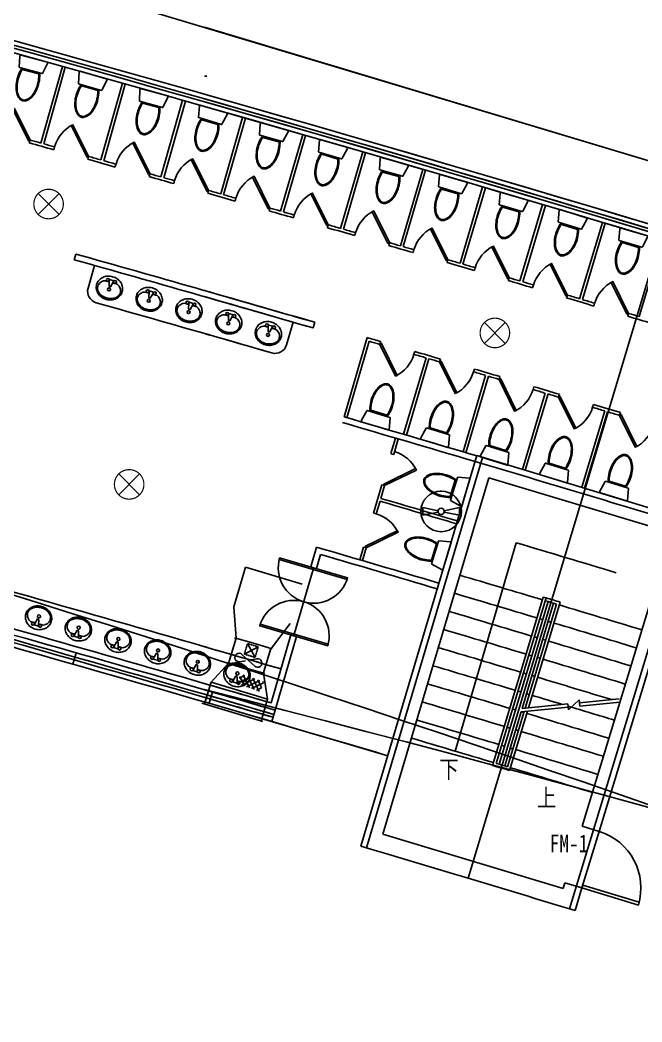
# Model space of a CAD drawing. Extents: x 24221263 to 48466785, y 43033036 to 86624613.
# Drawn here: x 24296984 to 24307524, y 43203597 to 43220575 of the extents above; entities that cross this region are included whole.
import ezdxf

# ---------------------------------------------------------------- set-up
doc = ezdxf.new("R2010")
doc.units = 0
doc.header["$MEASUREMENT"] = 0
doc.linetypes.add('DASHED', pattern=[0.75, 0.5, -0.25])
doc.layers.get('0').update_dxf_attribs({"linetype": 'CONTINUOUS'})
doc.layers.get('DEFPOINTS').update_dxf_attribs({"linetype": 'CONTINUOUS'})
for name, color, linetype in [('AC-W', 7, 'CONTINUOUS'), ('楼控', 1, 'CONTINUOUS'), ('设备-动力', 3, 'CONTINUOUS'), ('设备-照明', 3, 'CONTINUOUS')]:
    doc.layers.add(name, color=color, linetype=linetype)
doc.styles.add('_TEL_DIM', font='SIMPLEX', dxfattribs={"width": 0.8, "height": 3.5, "bigfont": 'HZTXT'})
doc.styles.add('ATT', font='txt')
doc.styles.add('IDQSTYLE', font='simplex.shx', dxfattribs={"width": 0.7, "bigfont": 'hzfs1.shx'})
doc.styles.add('Q1', font='SimSun.ttf', dxfattribs={"width": 0.8, "height": 450})

# ---------------------------------------------------------------- blocks, each defined once
blk = doc.blocks.new('15PLAV04')
at = {"color": 0, "linetype": 'ByBlock'}
for p, q in [((2.5, -1.5), (2.5, 1.5)), ((7, 0.5), (3, 1.5)), ((4, 1.25), (4, 3.635323)), ((7, -0.5), (7, 0.5)), ((3, -1.5), (7, -0.5)), ((4, -3.628449), (4, -1.25))]:
    blk.add_line(p, q, dxfattribs=at)
blk.add_lwpolyline([(8, 9, 0.109452), (4.986152, 8.332258, 0.102376), (2.343146, 6.363961, 0.093737), (0.622313, 3.491319, 0.088426), (0, 0, 0.088426), (0.622313, -3.491319, 0.093737), (2.343146, -6.363961, 0.102376), (4.986152, -8.332258, 0.109452), (8, -9, 0.109452), (11.013848, -8.332258, 0.102376), (13.656854, -6.363961, 0.093737), (15.377687, -3.491319, 0.088426), (16, 0, 0.088426), (15.377687, 3.491319, 0.093737), (13.656854, 6.363961, 0.102376), (11.013848, 8.332258, 0.109452)], format="xyb", close=True, dxfattribs=at)
for centre in [(3, 2.5), (9, 0), (3, -2.5)]:
    blk.add_circle(centre, 1, dxfattribs=at)
for centre, radius, start, end in [((9.915843, 1.787992), 6.448105, 118.911201, 143.130102), ((9, 3.446272), 4.553728, 90, 118.911201), ((9, 3.446272), 4.553728, 61.088799, 90), ((8.084157, 1.787992), 6.448105, 36.869898, 61.088799), ((7, 3.635323), 3, 146.09549, 180), ((11.358035, 0.706347), 8.250845, 143.130102, 146.09549), ((6.641965, 0.706347), 8.250845, 17.257939, 36.869898), ((4.368267, 0), 10.631733, 0, 17.257939), ((4.368267, 0), 10.631733, 342.742061, 0), ((7, -3.628449), 3, 180, 212.259808), ((9.915843, -1.787992), 6.448105, 212.259808, 241.088799), ((8.084157, -1.787992), 6.448105, 298.911201, 323.130102), ((6.641965, -0.706347), 8.250845, 323.130102, 342.742061), ((9, -3.446272), 4.553728, 241.088799, 270), ((9, -3.446272), 4.553728, 270, 298.911201)]:
    blk.add_arc(centre, radius, start, end, dxfattribs=at)
at = {"color": 0, "linetype": 'ByBlock', "style": 'ATT'}
for tag, p, flags in [('ITEM', (0, -17.5), 3), ('ROOM_NUMBER', (0, -26.5), 1)]:
    blk.add_attdef(tag, p, '', height=6, dxfattribs=dict(at, flags=flags))
blk = doc.blocks.new('WC-3')
for points in [[(382, 218, 0.033558), (397, 269, 0.056391), (412, 405, 0.056391), (397, 541, 0.070142), (358, 644, 0.106098), (290, 721, 0.162033), (225, 743, 0.162033), (161, 721, 0.106098), (93, 644, 0.070142), (54, 541, 0.056391), (38, 405, 0.056391), (54, 269, 0.033558), (69, 218)], [(55, 405, -0.056391), (70, 537, -0.070142), (108, 636, -0.106098), (170, 708, -0.162033), (225, 726, -0.162033), (280, 708, -0.106098), (343, 636, -0.070142), (381, 537, -0.056391), (396, 405, -0.056391), (381, 273, -0.027675), (369, 232), (81, 232, -0.027675), (70, 273, -0.056391)], [(-20, 24, 0.477064), (0, 0), (463, 0, 0.477064), (473, 12), (431, 207, 0.354037), (426, 211), (24, 211, 0.354037), (19, 207)]]:
    blk.add_lwpolyline(points, format="xyb", close=True)
blk = doc.blocks.new('R')
at = {"color": 0}
for p, q in [((-30, 124), (112, 173)), ((8, 203), (33, 212)), ((106, 0), (32, 212)), ((144, 80), (112, 174)), ((-107, -36), (128, 46)), ((-69, 44), (167, 126)), ((29, -159), (-53, 76)), ((68, -80), (-15, 156)), ((-145, -115), (90, -33)), ((-94, -187), (-130, -83)), ((-122, -173), (51, -113)), ((-14, -226), (-91, -3)), ((-43, -212), (13, -192))]:
    blk.add_line(p, q, dxfattribs=at)
at = {"layer": 'DEFPOINTS', "color": 0, "linetype": 'ByBlock'}
blk.add_point((-158, 34), dxfattribs=at)
blk = doc.blocks.new('HC001494')
at = {"color": 0, "linetype": 'Continuous'}
for p, q in [((-1.77, 1.77), (1.77, -1.77)), ((1.77, 1.77), (-1.77, -1.77))]:
    blk.add_line(p, q, dxfattribs=at)
at = {"color": 0, "linetype": 'Continuous', "const_width": 0.2}
blk.add_lwpolyline([(1.77, -1.77, 0.198912), (2.5, 0, 0.198912), (1.77, 1.77, 0.198912), (0, 2.5, 0.198912), (-1.77, 1.77, 0.198912), (-2.5, 0, 0.198912), (-1.77, -1.77, 0.198912), (0, -2.5, 0.198912)], format="xyb", close=True, dxfattribs=at)
at = {"color": 0, "style": 'IDQSTYLE', "width": 0.7}
blk.add_attdef('PSFHATT', (4.5, -2.5), '', height=2.5, dxfattribs=at)
blk = doc.blocks.new('HC002207117664')
at = {"color": 0}
for p, q in [((-3.12, 0.65), (-0.51, 0.11)), ((-3.12, -0.65), (-3.12, 0.65)), ((3.12, 0.65), (0.51, 0.11)), ((3.12, -0.65), (3.12, 0.65)), ((-0.51, -0.11), (-3.12, -0.65)), ((0.51, -0.11), (3.12, -0.65))]:
    blk.add_line(p, q, dxfattribs=at)
at = {"color": 0, "const_width": 0.2}
blk.add_lwpolyline([(-3.44, 0, 1), (3.44, 0, 1), (-3.44, 0, 1.215985)], format="xyb", dxfattribs=at)
at = {"color": 0}
for radius in [3.44, 0.521]:
    blk.add_circle((0, 0), radius, dxfattribs=at)
for p in [(0, 3.44), (-3.44, 0), (3.44, 0), (0, -3.44)]:
    blk.add_point(p, dxfattribs=at)
at = {"color": 0, "style": '_TEL_DIM', "width": 0.7}
blk.add_attdef('PSFHATT', (3.56, -3.54), '', height=0.025, dxfattribs=at)

msp = doc.modelspace()

# ---------------------------------------------------------------- linework, layer by layer
at = {"layer": 'AC-W', "color": 7, "ltscale": 300}
for p, q in [((24304576.09927, 43206033.09308), (24320895.21136, 43260386.09742)), ((24304576.09927, 43206033.09308), (24313909.82095, 43237120.31228)), ((24306293.50165, 43205514.35154), (24308939.17618, 43214221.26869)), ((24306293.50165, 43205514.35154), (24308939.17618, 43214221.26869)), ((24302856.98745, 43206546.14106), (24304819.24494, 43213161.21234)), ((24302856.98745, 43206546.14106), (24304819.24494, 43213161.21234))]:
    msp.add_line(p, q, dxfattribs=at)
at = {"layer": 'AC-W', "color": 7}
for p, q in [((24297163.81748, 43221336.1302), (24313909.82095, 43216308.25896)), ((24300108.01383, 43220452.15569), (24319191.86899, 43214722.36071)), ((24297337.79522, 43218490.22849), (24297701.34908, 43219790.33966)), ((24297385.94801, 43218476.76339), (24297749.50226, 43219776.87595)), ((24298354.36876, 43218204.96108), (24298720.40367, 43219504.34566)), ((24298402.49567, 43218191.4038), (24298768.5302, 43219490.78698)), ((24299370.39416, 43217917.74753), (24299738.92498, 43219216.45821)), ((24299418.49503, 43217904.09811), (24299787.02545, 43219202.80739)), ((24300385.86771, 43217628.58889), (24300756.87639, 43218926.56208)), ((24300385.86771, 43217628.58889), (24300756.87639, 43218926.56208)), ((24300433.94235, 43217614.84739), (24300804.95063, 43218912.81919)), ((24300433.94235, 43217614.84739), (24300804.95063, 43218912.81919)), ((24297141.28964, 43218493.21688), (24297154.74111, 43218541.39875)), ((24301400.78568, 43217337.48622), (24301774.28726, 43218634.77456)), ((24301400.78568, 43217337.48622), (24301774.28726, 43218634.77456)), ((24301448.83391, 43217323.65268), (24301822.3359, 43218620.94241)), ((24301448.83391, 43217323.65268), (24301822.3359, 43218620.94241)), ((24297555.50111, 43218377.38973), (24297568.99295, 43218425.56031)), ((24298133.13094, 43218215.28348), (24298146.67049, 43218263.42263)), ((24302415.14434, 43217044.44059), (24302791.12095, 43218340.98196)), ((24302415.14434, 43217044.44059), (24302791.12095, 43218340.98196)), ((24302463.166, 43217030.51506), (24302839.14301, 43218327.05782)), ((24302463.166, 43217030.51506), (24302839.14301, 43218327.05782)), ((24298596.59072, 43218084.72747), (24298610.16952, 43218132.85556)), ((24303428.93998, 43216749.45307), (24303807.40766, 43218045.30282)), ((24303428.93998, 43216749.45307), (24303807.40766, 43218045.30282)), ((24303476.93489, 43216735.43561), (24303855.40216, 43218031.28398)), ((24303476.93489, 43216735.43561), (24303855.40216, 43218031.28398)), ((24299173.90146, 43217921.48849), (24299187.53736, 43217969.61849)), ((24299587.66629, 43217804.07582), (24299601.34252, 43217852.19437)), ((24300164.67105, 43217639.75852), (24300178.39487, 43217687.84546)), ((24300164.67105, 43217639.75852), (24300178.39487, 43217687.84546)), ((24304442.16889, 43216452.52474), (24304823.1087, 43217747.61805)), ((24304442.16889, 43216452.52474), (24304823.1087, 43217747.61805)), ((24304490.13686, 43216438.4154), (24304871.07627, 43217733.50733)), ((24304490.13686, 43216438.4154), (24304871.07627, 43217733.50733)), ((24300627.62741, 43217507.42849), (24300641.39044, 43217555.50422)), ((24300627.62741, 43217507.42849), (24300641.39044, 43217555.50422)), ((24301204.30875, 43217341.97969), (24301218.12888, 43217390.05711)), ((24301204.30875, 43217341.97969), (24301218.12888, 43217390.05711)), ((24305454.82734, 43216153.65669), (24305838.25474, 43217448.04608)), ((24305454.82734, 43216153.65669), (24305838.25474, 43217448.04608)), ((24305502.7682, 43216139.45552), (24305886.19602, 43217433.8463)), ((24305502.7682, 43216139.45552), (24305886.19602, 43217433.8463)), ((24301617.62087, 43217222.98322), (24301631.48128, 43217271.04904)), ((24301617.62087, 43217222.98322), (24301631.48128, 43217271.04904)), ((24302193.99208, 43217056.45728), (24302207.89996, 43217104.49131)), ((24302193.99208, 43217056.45728), (24302207.89996, 43217104.49131)), ((24306466.91162, 43215852.85002), (24306852.80866, 43217146.47489)), ((24306466.91162, 43215852.85002), (24306852.80866, 43217146.47489)), ((24306514.8252, 43215838.55707), (24306900.72183, 43217132.18056)), ((24306514.8252, 43215838.55707), (24306900.72183, 43217132.18056)), ((24302656.43824, 43216922.35517), (24302670.38529, 43216970.37784)), ((24302656.43824, 43216922.35517), (24302670.38529, 43216970.37784)), ((24307478.41802, 43215550.10583), (24307866.80035, 43216843.01864)), ((24307478.41802, 43215550.10583), (24307866.80035, 43216843.01864)), ((24303232.4817, 43216754.69898), (24303246.48586, 43216802.72312)), ((24303232.4817, 43216754.69898), (24303246.48586, 43216802.72312)), ((24303645.33505, 43216634.12046), (24303659.37945, 43216682.13284)), ((24303645.33505, 43216634.12046), (24303659.37945, 43216682.13284)), ((24297931.04186, 43216609.99479), (24297903.92728, 43216513.74096)), ((24304221.06427, 43216465.38832), (24304235.15602, 43216513.36873)), ((24304221.06427, 43216465.38832), (24304235.15602, 43216513.36873)), ((24298136.31176, 43216032.55423), (24298245.02821, 43216417.53457)), ((24304682.99345, 43216329.51609), (24304697.12432, 43216377.485)), ((24304682.99345, 43216329.51609), (24304697.12432, 43216377.485)), ((24305258.39059, 43216159.65497), (24305272.57857, 43216207.62512)), ((24305258.39059, 43216159.65497), (24305272.57857, 43216207.62512)), ((24305670.77911, 43216037.49616), (24305685.00729, 43216085.45441)), ((24305670.77911, 43216037.49616), (24305685.00729, 43216085.45441)), ((24306245.85789, 43215866.56031), (24306260.13329, 43215914.4864)), ((24306245.85789, 43215866.56031), (24306260.13329, 43215914.4864)), ((24306707.26331, 43215728.91996), (24306721.57779, 43215776.83439)), ((24306707.26331, 43215728.91996), (24306721.57779, 43215776.83439)), ((24307282.00568, 43215556.85639), (24307296.37728, 43215604.77186)), ((24307282.00568, 43215556.85639), (24307296.37728, 43215604.77186)), ((24301500.17769, 43215071.03709), (24301611.34427, 43215455.3171)), ((24301500.17769, 43215071.03709), (24301611.34427, 43215455.3171)), ((24301979.61298, 43215452.76362), (24301951.76193, 43215356.72031)), ((24301979.61298, 43215452.76362), (24301951.76193, 43215356.72031)), ((24302476.16536, 43213850.28643), (24302868.3919, 43215194.17268)), ((24302476.16536, 43213850.28643), (24302868.3919, 43215194.17268)), ((24302524.15028, 43213836.23391), (24302902.38086, 43215132.16664)), ((24302524.15028, 43213836.23391), (24302902.38086, 43215132.16664)), ((24303083.36415, 43215079.30229), (24303097.39134, 43215127.29435)), ((24303083.36415, 43215079.30229), (24303097.39134, 43215127.29435)), ((24303659.17694, 43214910.66182), (24303673.26073, 43214958.65298)), ((24303659.17694, 43214910.66182), (24303673.26073, 43214958.65298)), ((24303483.9248, 43213555.1325), (24303864.6323, 43214850.32411)), ((24303483.9248, 43213555.1325), (24303864.6323, 43214850.32411)), ((24303531.89539, 43213541.03207), (24303912.60712, 43214836.23807)), ((24303531.89539, 43213541.03207), (24303912.60712, 43214836.23807)), ((24304093.48884, 43214783.02721), (24304107.60791, 43214830.99233)), ((24304093.48884, 43214783.02721), (24304107.60791, 43214830.99233)), ((24304668.97761, 43214613.28432), (24304683.15328, 43214661.24841)), ((24304668.97761, 43214613.28432), (24304683.15328, 43214661.24841)), ((24304491.12982, 43213258.09311), (24304874.31704, 43214552.55325)), ((24304491.12982, 43213258.09311), (24304874.31704, 43214552.55325)), ((24304539.07332, 43213243.90083), (24304922.2648, 43214538.37536)), ((24304539.07332, 43213243.90083), (24304922.2648, 43214538.37536)), ((24305103.04428, 43214484.8182), (24305117.25518, 43214532.75618)), ((24305103.04428, 43214484.8182), (24305117.25518, 43214532.75618)), ((24305678.20692, 43214313.97349), (24305692.47442, 43214361.91035)), ((24305678.20692, 43214313.97349), (24305692.47442, 43214361.91035)), ((24305497.76413, 43212959.12537), (24305883.42967, 43214252.84929)), ((24305497.76413, 43212959.12537), (24305883.42967, 43214252.84929)), ((24305545.68036, 43212944.8413), (24305931.35018, 43214238.5796)), ((24305545.68036, 43212944.8413), (24305931.35018, 43214238.5796)), ((24306112.02677, 43214184.67632), (24306126.32945, 43214232.587)), ((24306112.02677, 43214184.67632), (24306126.32945, 43214232.587)), ((24306503.82281, 43212658.21507), (24306891.96934, 43213951.21247)), ((24306503.82281, 43212658.21507), (24306891.96934, 43213951.21247)), ((24306551.7116, 43212643.83927), (24306939.85814, 43213936.83667)), ((24306551.7116, 43212643.83927), (24306939.85814, 43213936.83667)), ((24306686.86117, 43214012.73044), (24306701.21613, 43214060.62548)), ((24306686.86117, 43214012.73044), (24306701.21613, 43214060.62548)), ((24307144.93673, 43213875.22015), (24307159.33336, 43213923.10268)), ((24307144.93673, 43213875.22015), (24307159.33336, 43213923.10268)), ((24303268.73961, 43213227.53401), (24303346.22492, 43213491.39159)), ((24303268.73961, 43213227.53401), (24303346.22492, 43213491.39159)), ((24303316.71314, 43213213.44356), (24303394.19845, 43213477.30115)), ((24303316.71314, 43213213.44356), (24303394.19845, 43213477.30115)), ((24302760.93064, 43206574.62514), (24304725.59198, 43213197.0928)), ((24302760.93064, 43206574.62514), (24304725.59198, 43213197.0928)), ((24302972.91508, 43212220.06757), (24303113.79765, 43212699.80928)), ((24302972.91508, 43212220.06757), (24303113.79765, 43212699.80928)), ((24303098.37402, 43212469.83506), (24303161.77118, 43212685.71883)), ((24303098.37402, 43212469.83506), (24303161.77118, 43212685.71883)), ((24303020.88861, 43212205.97712), (24303084.28576, 43212421.86089)), ((24303020.88861, 43212205.97712), (24303084.28576, 43212421.86089)), ((24307446.76239, 43212060.44981), (24307446.74876, 43212060.40471)), ((24307446.76239, 43212060.44981), (24307446.74876, 43212060.40471)), ((24301911.63175, 43211306.55742), (24302009.84791, 43211642.49474)), ((24301911.63175, 43211306.55742), (24302009.84791, 43211642.49474)), ((24302740.4712, 43211428.53583), (24302803.856, 43211644.37753)), ((24302740.4712, 43211428.53583), (24302803.856, 43211644.37753)), ((24302788.44431, 43211414.44397), (24302851.82953, 43211630.28708)), ((24302788.44431, 43211414.44397), (24302851.82953, 43211630.28708)), ((24305394.46909, 43211717.18358), (24304359.42623, 43208185.69241)), ((24305394.46909, 43211717.18358), (24304359.42623, 43208185.69241)), ((24302007.6167, 43211278.50589), (24302077.77113, 43211518.4612)), ((24302007.6167, 43211278.50589), (24302077.77113, 43211518.4612)), ((24301631.41491, 43210169.51619), (24301951.21077, 43211263.74222)), ((24301631.41491, 43210169.51619), (24301951.21077, 43211263.74222)), ((24305548.51055, 43209793.46767), (24305850.10696, 43210797.97517)), ((24305548.51055, 43209793.46767), (24305850.10696, 43210797.97517)), ((24305599.81164, 43208921.07759), (24306137.43561, 43210711.70674)), ((24305599.81164, 43208921.07759), (24306137.43561, 43210711.70674)), ((24305601.98129, 43209797.68331), (24305897.99835, 43210783.60806)), ((24305601.98129, 43209797.68331), (24305897.99835, 43210783.60806)), ((24305655.45138, 43209801.89674), (24305931.51037, 43210721.34845)), ((24305655.45138, 43209801.89674), (24305931.51037, 43210721.34845)), ((24305492.25111, 43208910.58447), (24306027.28658, 43210692.59231)), ((24305492.25111, 43208910.58447), (24306027.28658, 43210692.59231)), ((24305546.03138, 43208915.83103), (24306075.17469, 43210678.21423)), ((24305546.03138, 43208915.83103), (24306075.17469, 43210678.21423)), ((24301238.23426, 43209003.28659), (24301574.85945, 43210154.78717)), ((24301238.23426, 43209003.28659), (24301574.85945, 43210154.78717)), ((24301306.16043, 43208879.25381), (24301670.84442, 43210126.73567)), ((24301306.16043, 43208879.25381), (24301670.84442, 43210126.73567)), ((24297880.76005, 43209660.44094), (24297935.64889, 43209852.80686)), ((24304845.89188, 43209845.47794), (24304753.99261, 43209538.25558)), ((24304845.89188, 43209845.47794), (24304753.99261, 43209538.25558)), ((24304993.17381, 43207943.84374), (24305548.51055, 43209793.46767)), ((24304993.17381, 43207943.84374), (24305548.51055, 43209793.46767)), ((24305055.4433, 43207977.36479), (24305601.98129, 43209797.68331)), ((24305055.4433, 43207977.36479), (24305601.98129, 43209797.68331)), ((24305103.3334, 43207962.99333), (24305655.45138, 43209801.89674)), ((24305103.3334, 43207962.99333), (24305655.45138, 43209801.89674)), ((24306277.65245, 43208888.48539), (24306458.5378, 43209055.54895)), ((24306277.65245, 43208888.48539), (24306458.5378, 43209055.54895)), ((24306470.72293, 43208950.8106), (24306458.5378, 43209055.54895)), ((24306470.72293, 43208950.8106), (24306458.5378, 43209055.54895)), ((24306464.36975, 43209005.4199), (24307137.23436, 43209071.06148)), ((24306464.36975, 43209005.4199), (24307137.23436, 43209071.06148)), ((24306469.70685, 43208950.71147), (24307148.77064, 43209016.95782)), ((24306469.70685, 43208950.71147), (24307148.77064, 43209016.95782)), ((24301250.03698, 43208687.28986), (24301306.16043, 43208879.25381)), ((24301250.03698, 43208687.28986), (24301306.16043, 43208879.25381)), ((24305199.10962, 43207934.23718), (24305475.16861, 43208853.68889)), ((24305199.10962, 43207934.23718), (24305475.16861, 43208853.68889)), ((24305246.99574, 43207919.8525), (24305528.94887, 43208858.93545)), ((24305246.99574, 43207919.8525), (24305528.94887, 43208858.93545)), ((24305280.50247, 43207857.5753), (24305582.72914, 43208864.182)), ((24305280.50247, 43207857.5753), (24305582.72914, 43208864.182)), ((24305475.16861, 43208853.68889), (24306270.61749, 43208931.28923)), ((24305475.16861, 43208853.68889), (24306270.61749, 43208931.28923)), ((24305492.25111, 43208910.58447), (24306266.29647, 43208986.09678)), ((24305492.25111, 43208910.58447), (24306266.29647, 43208986.09678)), ((24306277.65245, 43208888.48539), (24306266.29647, 43208986.09678)), ((24306277.65245, 43208888.48539), (24306266.29647, 43208986.09678)), ((24306796.20623, 43206824.79508), (24306505.47276, 43205867.99099)), ((24306796.20623, 43206824.79508), (24306505.47276, 43205867.99099))]:
    msp.add_line(p, q, dxfattribs=at)
at = {"layer": 'AC-W', "color": 7, "ltscale": 1000}
for p, q in [((24304725.59198, 43213197.0928), (24308393.7993, 43212082.47525)), ((24304725.59198, 43213197.0928), (24308393.7993, 43212082.47525)), ((24304926.59042, 43212819.82162), (24303134.03478, 43206776.84135)), ((24304926.59042, 43212819.82162), (24303134.03478, 43206776.84135)), ((24308020.97109, 43211887.37026), (24304926.59042, 43212819.82162)), ((24308020.97109, 43211887.37026), (24304926.59042, 43212819.82162)), ((24308393.7993, 43212082.47525), (24306796.48894, 43206825.72549)), ((24308393.7993, 43212082.47525), (24306796.48894, 43206825.72549)), ((24306509.15871, 43206911.9944), (24308020.97109, 43211887.37026)), ((24306509.15871, 43206911.9944), (24308020.97109, 43211887.37026)), ((24306509.15871, 43206911.9944), (24306796.48894, 43206825.72549)), ((24306509.15871, 43206911.9944), (24306796.48894, 43206825.72549)), ((24303134.03478, 43206776.84135), (24306189.35014, 43205859.50413)), ((24303134.03478, 43206776.84135), (24306189.35014, 43205859.50413)), ((24306189.35014, 43205859.50413), (24306218.42365, 43205955.18506)), ((24306189.35014, 43205859.50413), (24306218.42365, 43205955.18506)), ((24306218.42365, 43205955.18506), (24306505.43652, 43205869.01144)), ((24306218.42365, 43205955.18506), (24306505.43652, 43205869.01144)), ((24306505.47277, 43205867.99101), (24306389.17938, 43205485.26936)), ((24306505.47277, 43205867.99101), (24306389.17938, 43205485.26936))]:
    msp.add_line(p, q, dxfattribs=at)
at = {"layer": 'AC-W', "color": 7}
for points in [[(24297154.74111, 43218541.39875), (24297127.88097, 43218528.03714), (24296860.64869, 43219065.23999), (24296887.50883, 43219078.60161)], [(24298146.67049, 43218263.42263), (24298119.81035, 43218250.06101), (24297852.57807, 43218787.26387), (24297879.43822, 43218800.62548)], [(24299187.53925, 43217969.6252), (24299160.67911, 43217956.26358), (24298893.44683, 43218493.46644), (24298920.30697, 43218506.82806)], [(24300178.39485, 43217687.84545), (24300151.53471, 43217674.48384), (24299884.30243, 43218211.6867), (24299911.16257, 43218225.04831)], [(24301218.12888, 43217390.05711), (24301191.26873, 43217376.6955), (24300924.03646, 43217913.89836), (24300950.8966, 43217927.25997)], [(24301218.12888, 43217390.05711), (24301191.26873, 43217376.6955), (24300924.03646, 43217913.89836), (24300950.8966, 43217927.25997)], [(24302207.89996, 43217104.49131), (24302181.03982, 43217091.1297), (24301913.80754, 43217628.33256), (24301940.66769, 43217641.69417)], [(24302207.89996, 43217104.49131), (24302181.03982, 43217091.1297), (24301913.80754, 43217628.33256), (24301940.66769, 43217641.69417)], [(24303246.48586, 43216802.72312), (24303219.62572, 43216789.3615), (24302952.39344, 43217326.56436), (24302979.25359, 43217339.92598)], [(24303246.48586, 43216802.72312), (24303219.62572, 43216789.3615), (24302952.39344, 43217326.56436), (24302979.25359, 43217339.92598)], [(24304235.15602, 43216513.36873), (24304208.29587, 43216500.00712), (24303941.0636, 43217037.20998), (24303967.92374, 43217050.57159)], [(24304235.15602, 43216513.36873), (24304208.29587, 43216500.00712), (24303941.0636, 43217037.20998), (24303967.92374, 43217050.57159)], [(24305272.57857, 43216207.62512), (24305245.71843, 43216194.26351), (24304978.48615, 43216731.46637), (24305005.34629, 43216744.82798)], [(24305272.57857, 43216207.62512), (24305245.71843, 43216194.26351), (24304978.48615, 43216731.46637), (24305005.34629, 43216744.82798)], [(24306260.13329, 43215914.4864), (24306233.27314, 43215901.12479), (24305966.04087, 43216438.32764), (24305992.90101, 43216451.68926)], [(24306260.13329, 43215914.4864), (24306233.27314, 43215901.12479), (24305966.04087, 43216438.32764), (24305992.90101, 43216451.68926)], [(24307296.37728, 43215604.77186), (24307269.51714, 43215591.41024), (24307002.28486, 43216128.6131), (24307029.145, 43216141.97471)], [(24307296.37728, 43215604.77186), (24307269.51714, 43215591.41024), (24307002.28486, 43216128.6131), (24307029.145, 43216141.97471)], [(24303083.36415, 43215079.30229), (24303110.26937, 43215092.57291), (24303375.68172, 43214554.46856), (24303348.7765, 43214541.19794)], [(24303083.36415, 43215079.30229), (24303110.26937, 43215092.57291), (24303375.68172, 43214554.46856), (24303348.7765, 43214541.19794)], [(24304093.48884, 43214783.02721), (24304120.41942, 43214796.24628), (24304384.80076, 43214257.63463), (24304357.87018, 43214244.41556)], [(24304093.48884, 43214783.02721), (24304120.41942, 43214796.24628), (24304384.80076, 43214257.63463), (24304357.87018, 43214244.41556)], [(24305103.04428, 43214484.8182), (24305130.00013, 43214497.98566), (24305393.34949, 43213958.86868), (24305366.39364, 43213945.70122)], [(24305103.04428, 43214484.8182), (24305130.00013, 43214497.98566), (24305393.34949, 43213958.86868), (24305366.39364, 43213945.70122)], [(24306112.02677, 43214184.67632), (24306139.00778, 43214197.79214), (24306401.3242, 43213658.17181), (24306374.34318, 43213645.05599)], [(24306112.02677, 43214184.67632), (24306139.00778, 43214197.79214), (24306401.3242, 43213658.17181), (24306374.34318, 43213645.05599)], [(24307144.93673, 43213875.22015), (24307171.91775, 43213888.33597), (24307434.23416, 43213348.71564), (24307407.25314, 43213335.59982)], [(24307144.93673, 43213875.22015), (24307171.91775, 43213888.33597), (24307434.23416, 43213348.71564), (24307407.25314, 43213335.59982)], [(24303161.64993, 43212685.75445), (24303148.44918, 43212712.69401), (24303687.24051, 43212976.70898), (24303700.44126, 43212949.76941)], [(24303161.64993, 43212685.75445), (24303148.44918, 43212712.69401), (24303687.24051, 43212976.70898), (24303700.44126, 43212949.76941)], [(24302851.70853, 43211630.32262), (24302838.50778, 43211657.26219), (24303377.29911, 43211921.27715), (24303390.49986, 43211894.33758)], [(24302851.70853, 43211630.32262), (24302838.50778, 43211657.26219), (24303377.29911, 43211921.27715), (24303390.49986, 43211894.33758)], [(24301959.62601, 43211292.53777), (24301951.21034, 43211263.74235), (24301375.30184, 43211432.05574), (24301383.71751, 43211460.85116)], [(24301959.62601, 43211292.53777), (24301951.21034, 43211263.74235), (24301375.30184, 43211432.05574), (24301383.71751, 43211460.85116)], [(24301959.62601, 43211292.53777), (24301951.21077, 43211263.74222), (24302527.12173, 43211095.43726), (24302535.53698, 43211124.23281)], [(24301959.62601, 43211292.53777), (24301951.21077, 43211263.74222), (24302527.12173, 43211095.43726), (24302535.53698, 43211124.23281)], [(24301622.99924, 43210140.72077), (24301631.41491, 43210169.51619), (24301055.5064, 43210337.82958), (24301047.09073, 43210309.03416)], [(24301622.99924, 43210140.72077), (24301631.41491, 43210169.51619), (24301055.5064, 43210337.82958), (24301047.09073, 43210309.03416)], [(24301623.01608, 43210140.71584), (24301631.43133, 43210169.51139), (24302207.34229, 43210001.20643), (24302198.92705, 43209972.41088)], [(24301623.01608, 43210140.71584), (24301631.43133, 43210169.51139), (24302207.34229, 43210001.20643), (24302198.92705, 43209972.41088)], [(24306505.47276, 43205867.99099), (24306520.00944, 43205915.8312), (24307476.81352, 43205625.09773), (24307462.27685, 43205577.25753)], [(24306505.47276, 43205867.99099), (24306520.00944, 43205915.8312), (24307476.81352, 43205625.09773), (24307462.27685, 43205577.25753)]]:
    msp.add_lwpolyline(points, close=True, dxfattribs=at)
for points in [[(24307084.15773, 43211209.76059, 0, 0, 0), (24306475.26331, 43209341.3314, 100, 0, 0), (24306377.59821, 43209035.89306, 0, 0, 0)], [(24307084.15773, 43211209.76059, 0, 0, 0), (24306475.26331, 43209341.3314, 100, 0, 0), (24306377.59821, 43209035.89306, 0, 0, 0)], [(24305970.15118, 43207628.62768, 0, 0, 0), (24306227.64574, 43208553.45012, 100, 0, 0), (24306315.37188, 43208861.89002, 0, 0, 0)], [(24305970.15118, 43207628.62768, 0, 0, 0), (24306227.64574, 43208553.45012, 100, 0, 0), (24306315.37188, 43208861.89002, 0, 0, 0)]]:
    msp.add_lwpolyline(points, format="xyseb", dxfattribs=at)
at = {"layer": 'AC-W', "color": 7, "ltscale": 300}
for centre, radius, start, end in [((24148883.81275, 42687478.92908), 577222.67138, 64.04798043582, 74.81206888449), ((24200085.69196, 42822314.57016), 421812.04579, 62.5579175751, 76.2830629249), ((24195012.2201, 42883794.05493), 342531.80868, 69.6891016778, 83.6365443873), ((24201804.31018, 42825657.75132), 406053.05762, 75.9838286407, 75.9897360093), ((24148883.81275, 42687478.92908), 548222.67138, 73.0876762547, 73.4882846169), ((24148883.81275, 42687478.92908), 548222.67138, 73.0876762547, 73.4882846169), ((24203368.7725, 42828700.35855), 392631.86365, 62.5441212663, 75.7362059944)]:
    msp.add_arc(centre, radius, start, end, dxfattribs=at)
at = {"layer": 'AC-W', "color": 7}
for centre, radius, start, end in [((24148883.81275, 42687478.92908), 552922.67138, 72.6347925492, 79.8589658561), ((24148883.81275, 42687478.92908), 552797.67138, 72.6307410206, 79.8589592952), ((24148883.81275, 42687478.92908), 552847.67138, 72.6323618626, 79.8589619199), ((24148883.81275, 42687478.92908), 552722.67138, 72.6283091807, 79.8589553573), ((24148883.81275, 42687478.92908), 552922.67138, 69.3538866958, 74.1273722236), ((24148883.81275, 42687478.92908), 552847.67138, 69.3538866958, 74.1251620806), ((24148883.81275, 42687478.92908), 552797.67138, 69.3538962627, 74.1236883053), ((24148883.81275, 42687478.92908), 552722.67138, 69.3538962627, 74.1214771221), ((24298146.67049, 43218263.42263), 600, 116.448109752, 163.977069325), ((24148876.06856, 42687480.87032), 551372.67138, 74.3798575312, 74.3996087801), ((24148876.06856, 42687480.87032), 551322.67138, 74.3549106928, 74.3996086296), ((24148876.06856, 42687480.87032), 551372.67138, 74.3549105424, 74.3746617913), ((24299187.53925, 43217969.6252), 600, 116.448109752, 163.977069325), ((24148876.06856, 42687480.87032), 551322.67138, 74.242522562, 74.2925618153), ((24148876.06856, 42687480.87032), 551372.67138, 74.2701400586, 74.2925616648), ((24148876.06856, 42687480.87032), 551372.67138, 74.2425227124, 74.2649443187), ((24300178.39485, 43217687.84545), 600, 116.448109752, 163.977069325), ((24148876.06856, 42687480.87032), 551322.67138, 74.1354757476, 74.1801736844), ((24148876.06856, 42687480.87032), 551372.67138, 74.1604225859, 74.1801738348), ((24148876.06856, 42687480.87032), 551372.67138, 74.1354755972, 74.1552268461), ((24301218.12888, 43217390.05711), 600, 116.448109752, 163.977069325), ((24301218.12888, 43217390.05711), 600, 116.448109752, 163.977069325), ((24148876.06856, 42687480.87032), 551372.67138, 74.0507051133, 74.0731267196), ((24148876.06856, 42687480.87032), 551372.67138, 74.0507051133, 74.0731267196), ((24148876.06856, 42687480.87032), 551322.67138, 74.0230876167, 74.07312687), ((24148876.06856, 42687480.87032), 551322.67138, 74.0230876167, 74.07312687), ((24148876.06856, 42687480.87032), 551372.67138, 74.0230877672, 74.0455093734), ((24148876.06856, 42687480.87032), 551372.67138, 74.0230877672, 74.0455093734), ((24302207.89996, 43217104.49131), 600, 116.448109752, 163.977069325), ((24302207.89996, 43217104.49131), 600, 116.448109752, 163.977069325), ((24148876.06856, 42687480.87032), 551322.67138, 73.9160408024, 73.9607387392), ((24148876.06856, 42687480.87032), 551322.67138, 73.9160408024, 73.9607387392), ((24148876.06856, 42687480.87032), 551372.67138, 73.9409876407, 73.9607388896), ((24148876.06856, 42687480.87032), 551372.67138, 73.9409876407, 73.9607388896), ((24303246.48586, 43216802.72312), 600, 116.448109752, 163.977069325), ((24303246.48586, 43216802.72312), 600, 116.448109752, 163.977069325), ((24148876.06856, 42687480.87032), 551372.67138, 73.9160406519, 73.9357919008), ((24148876.06856, 42687480.87032), 551372.67138, 73.9160406519, 73.9357919008), ((24148876.06856, 42687480.87032), 551322.67138, 73.8036526715, 73.8536919248), ((24148876.06856, 42687480.87032), 551322.67138, 73.8036526715, 73.8536919248), ((24148876.06856, 42687480.87032), 551372.67138, 73.8312701681, 73.8536917744), ((24148876.06856, 42687480.87032), 551372.67138, 73.8312701681, 73.8536917744), ((24148876.06856, 42687480.87032), 551372.67138, 73.8036528219, 73.8260744282), ((24148876.06856, 42687480.87032), 551372.67138, 73.8036528219, 73.8260744282), ((24304235.15602, 43216513.36873), 600, 116.448109752, 163.977069325), ((24304235.15602, 43216513.36873), 600, 116.448109752, 163.977069325), ((24148876.06856, 42687480.87032), 551322.67138, 73.6966058571, 73.741303794), ((24148876.06856, 42687480.87032), 551322.67138, 73.6966058571, 73.741303794), ((24148876.06856, 42687480.87032), 551372.67138, 73.7215526955, 73.7413039444), ((24148876.06856, 42687480.87032), 551372.67138, 73.7215526955, 73.7413039444), ((24148876.06856, 42687480.87032), 551372.67138, 73.6966057067, 73.7163569556), ((24148876.06856, 42687480.87032), 551372.67138, 73.6966057067, 73.7163569556), ((24305272.57857, 43216207.62512), 600, 116.448109752, 163.977069325), ((24305272.57857, 43216207.62512), 600, 116.448109752, 163.977069325), ((24148876.06856, 42687480.87032), 549622.67138, 73.8286722982, 74.2675421886), ((24148876.06856, 42687480.87032), 549722.67138, 73.8286722982, 74.2675421886), ((24148876.06856, 42687480.87032), 551372.67138, 73.6118352229, 73.6342568292), ((24148876.06856, 42687480.87032), 551372.67138, 73.6118352229, 73.6342568292), ((24148876.06856, 42687480.87032), 551322.67138, 73.5842177263, 73.6342569796), ((24148876.06856, 42687480.87032), 551322.67138, 73.5842177263, 73.6342569796), ((24148876.06856, 42687480.87032), 551372.67138, 73.5842178767, 73.606639483), ((24148876.06856, 42687480.87032), 551372.67138, 73.5842178767, 73.606639483), ((24306260.13329, 43215914.4864), 600, 116.448109752, 163.977069325), ((24306260.13329, 43215914.4864), 600, 116.448109752, 163.977069325), ((24148876.06856, 42687480.87032), 551322.67138, 73.4771709119, 73.5218688487), ((24148876.06856, 42687480.87032), 551322.67138, 73.4771709119, 73.5218688487), ((24148876.06856, 42687480.87032), 551372.67138, 73.5021177503, 73.5218689992), ((24148876.06856, 42687480.87032), 551372.67138, 73.5021177503, 73.5218689992), ((24148876.06856, 42687480.87032), 551372.67138, 73.4771707615, 73.4969220104), ((24148876.06856, 42687480.87032), 551372.67138, 73.4771707615, 73.4969220104), ((24307296.37728, 43215604.77186), 600, 116.448109752, 163.977069325), ((24307296.37728, 43215604.77186), 600, 116.448109752, 163.977069325), ((24298328.78441, 43215978.20095), 200, 164.230596623, 254.209732307), ((24148876.06856, 42687480.87032), 549722.67138, 73.8286722982, 74.0316753318), ((24148876.06856, 42687480.87032), 549622.67138, 73.8286722982, 74.0286923492), ((24148876.06856, 42687480.87032), 551322.67138, 73.364782781, 73.4148220344), ((24148876.06856, 42687480.87032), 551322.67138, 73.364782781, 73.4148220344), ((24148876.06856, 42687480.87032), 551372.67138, 73.3924002776, 73.4148218839), ((24148876.06856, 42687480.87032), 551372.67138, 73.3924002776, 73.4148218839), ((24148876.06856, 42687480.87032), 551372.67138, 73.3647829315, 73.3872045378), ((24148876.06856, 42687480.87032), 551372.67138, 73.3647829315, 73.3872045378), ((24148876.06856, 42687480.87032), 549022.67138, 73.8864821835, 74.2097323033), ((24148876.06856, 42687480.87032), 551322.67138, 73.2577359667, 73.3024339035), ((24148876.06856, 42687480.87032), 551322.67138, 73.2577359667, 73.3024339035), ((24148876.06856, 42687480.87032), 551372.67138, 73.282682805, 73.3024340539), ((24148876.06856, 42687480.87032), 551372.67138, 73.282682805, 73.3024340539), ((24148876.06856, 42687480.87032), 549022.67138, 73.8864821835, 74.0107706985), ((24148862.14093, 42687432.80155), 549772.67138, 73.7073438813, 73.7322065047), ((24148862.14093, 42687432.80155), 549772.67138, 73.7073438813, 73.7322065047), ((24148862.14093, 42687432.80155), 549722.67138, 73.7073438813, 73.7269954077), ((24148862.14093, 42687432.80155), 549722.67138, 73.7073438813, 73.7269954077), ((24301308.05518, 43215126.61532), 200, 253.886482183, 343.865617867), ((24301308.05518, 43215126.61532), 200, 253.886482183, 343.865617867), ((24148862.05263, 42687432.84314), 549772.67138, 73.5976166685, 73.6447978106), ((24148862.05263, 42687432.84314), 549772.67138, 73.5976166685, 73.6447978106), ((24303083.36415, 43215079.30229), 600, 296.254166706, 343.783126279), ((24303083.36415, 43215079.30229), 600, 296.254166706, 343.783126279), ((24148862.14093, 42687432.80155), 549722.67138, 73.6224895818, 73.644807861), ((24148862.14093, 42687432.80155), 549722.67138, 73.6224895818, 73.644807861), ((24148862.05263, 42687432.84314), 549722.67138, 73.5976166685, 73.6172681949), ((24148862.05263, 42687432.84314), 549722.67138, 73.5976166685, 73.6172681949), ((24304093.48884, 43214783.02721), 600, 296.144439493, 343.673399066), ((24304093.48884, 43214783.02721), 600, 296.144439493, 343.673399066), ((24148862.05263, 42687432.84314), 549722.67138, 73.512762369, 73.5350806482), ((24148862.05263, 42687432.84314), 549722.67138, 73.512762369, 73.5350806482), ((24148861.96441, 42687432.8849), 549772.67138, 73.4878894557, 73.5350705978), ((24148861.96441, 42687432.8849), 549772.67138, 73.4878894557, 73.5350705978), ((24148861.96441, 42687432.8849), 549722.67138, 73.4878894557, 73.5075409821), ((24148861.96441, 42687432.8849), 549722.67138, 73.4878894557, 73.5075409821), ((24305103.04428, 43214484.8182), 600, 296.03471228, 343.563671853), ((24305103.04428, 43214484.8182), 600, 296.03471228, 343.563671853), ((24148861.96441, 42687432.8849), 549722.67138, 73.4030351562, 73.4253534354), ((24148861.96441, 42687432.8849), 549722.67138, 73.4030351562, 73.4253534354), ((24148861.87627, 42687432.92682), 549772.67138, 73.3781622429, 73.425343385), ((24148861.87627, 42687432.92682), 549772.67138, 73.3781622429, 73.425343385), ((24148861.87627, 42687432.92682), 549722.67138, 73.3781622429, 73.3978137693), ((24148861.87627, 42687432.92682), 549722.67138, 73.3781622429, 73.3978137693), ((24306112.02677, 43214184.67632), 600, 295.924985067, 343.45394464), ((24306112.02677, 43214184.67632), 600, 295.924985067, 343.45394464), ((24148861.87627, 42687432.92682), 549722.67138, 73.2933076316, 73.3156262226), ((24148861.87627, 42687432.92682), 549722.67138, 73.2933076316, 73.3156262226), ((24148861.87627, 42687432.92682), 549772.67138, 73.2657777057, 73.3156262226), ((24148861.87627, 42687432.92682), 549772.67138, 73.2657777057, 73.3156262226), ((24148861.87627, 42687432.92682), 549722.67138, 73.2657777057, 73.2880962966), ((24148861.87627, 42687432.92682), 549722.67138, 73.2657777057, 73.2880962966), ((24148876.06856, 42687480.87032), 548322.67138, 73.4874492247, 73.7322032178), ((24148876.06856, 42687480.87032), 548322.67138, 73.4874492247, 73.7322032178), ((24148876.06856, 42687480.87032), 548222.67138, 73.4874492247, 73.7322036943), ((24148876.06856, 42687480.87032), 548222.67138, 73.4874492247, 73.7322036943), ((24307144.93673, 43213875.22015), 600, 295.924985067, 343.45394464), ((24307144.93673, 43213875.22015), 600, 295.924985067, 343.45394464), ((24303161.64993, 43212685.75445), 600, 26.105472139, 73.634431712), ((24303161.64993, 43212685.75445), 600, 26.105472139, 73.634431712), ((24148848.01583, 42687384.88628), 548047.67138, 73.6291912246, 73.634418487), ((24148848.01583, 42687384.88628), 548047.67138, 73.6291912246, 73.634418487), ((24148862.13294, 42687432.85159), 547447.67138, 73.6291854958, 73.6344184873), ((24148862.13294, 42687432.85159), 547447.67138, 73.6291854958, 73.6344184873), ((24148862.13294, 42687432.85159), 547172.67138, 73.4875034753, 73.629182866), ((24148862.13294, 42687432.85159), 547172.67138, 73.4875034753, 73.629182866), ((24148862.13294, 42687432.85159), 547222.67138, 73.4875024421, 73.6291833443), ((24148862.13294, 42687432.85159), 547222.67138, 73.4875024421, 73.6291833443), ((24148862.13294, 42687432.85159), 546947.67138, 73.6291807123, 73.6344184876), ((24148862.13294, 42687432.85159), 546947.67138, 73.6291807123, 73.6344184876), ((24302851.70853, 43211630.32262), 600, 26.105472139, 73.634431712), ((24302851.70853, 43211630.32262), 600, 26.105472139, 73.634431712), ((24148861.84925, 42687432.93483), 546122.67138, 73.487487961, 73.714259079), ((24148861.84925, 42687432.93483), 546122.67138, 73.487487961, 73.714259079), ((24148862.13294, 42687432.85159), 546347.67138, 73.6291749605, 73.6344184879), ((24148862.13294, 42687432.85159), 546347.67138, 73.6291749605, 73.6344184879), ((24148883.81275, 42687478.92908), 547102.67138, 73.1923119287, 73.3770729968), ((24148883.81275, 42687478.92908), 547102.67138, 73.1923119287, 73.3770729968), ((24301959.62601, 43211292.53777), 600, 163.708619471, 253.708619471), ((24301959.62601, 43211292.53777), 600, 163.708619471, 253.708619471), ((24148861.84925, 42687432.93483), 546022.67138, 73.4874897292, 73.7037678531), ((24148861.84925, 42687432.93483), 546022.67138, 73.4874897292, 73.7037678531), ((24148883.81275, 42687478.92908), 543922.67138, 73.7151681202, 74.3706438658), ((24148876.06856, 42687480.87032), 545722.67138, 73.7037889278, 73.7142879931), ((24148876.06856, 42687480.87032), 545722.67138, 73.7037889278, 73.7142879931), ((24148883.81275, 42687478.92907), 543022.67139, 73.4883846978, 74.6343259404), ((24301959.62601, 43211292.53777), 600, 253.70945745, 343.70945745), ((24301959.62601, 43211292.53777), 600, 253.70945745, 343.70945745), ((24148883.81275, 42687478.92908), 546302.67138, 73.3037123139, 73.4568575917), ((24148883.81275, 42687478.92908), 546302.67138, 73.3037123139, 73.4568575917), ((24148883.81275, 42687478.92908), 543322.67138, 73.7151796399, 74.3706338937), ((24301622.99924, 43210140.72077), 600, 73.708619471, 163.708619471), ((24301622.99924, 43210140.72077), 600, 73.708619471, 163.708619471), ((24301623.01608, 43210140.71584), 600, 343.70945745, 73.70945745), ((24301623.01608, 43210140.71584), 600, 343.70945745, 73.70945745), ((24148883.81275, 42687478.92908), 545982.67138, 73.3037215344, 73.4568452977), ((24148883.81275, 42687478.92908), 545982.67138, 73.3037215344, 73.4568452977), ((24148883.81275, 42687478.92908), 546352.67138, 73.2984673947, 73.3037108742), ((24148883.81275, 42687478.92908), 546352.67138, 73.2984673947, 73.3037108742), ((24148883.81275, 42687478.92908), 546302.67138, 73.2774925172, 73.2984683545), ((24148883.81275, 42687478.92908), 546302.67138, 73.2774925172, 73.2984683545), ((24148883.81275, 42687478.92908), 546352.67138, 73.2722499974, 73.2984673947), ((24148883.81275, 42687478.92908), 546352.67138, 73.2722499974, 73.2984673947), ((24148883.81275, 42687478.92908), 543147.67138, 73.7046344629, 74.3811796125), ((24148883.81275, 42687478.92908), 543222.67138, 73.7046342305, 74.3811796125), ((24148883.81275, 42687478.92908), 545662.67138, 73.3037307656, 73.4568329894), ((24148883.81275, 42687478.92908), 545662.67138, 73.3037307656, 73.4568329894), ((24148883.81275, 42687478.92908), 546302.67138, 73.11910328, 73.2722485577), ((24148883.81275, 42687478.92908), 546302.67138, 73.11910328, 73.2722485577), ((24148883.81275, 42687478.92908), 543097.67138, 73.7046346179, 74.3811796125), ((24148883.81275, 42687478.92908), 545982.67138, 73.2932274686, 73.2984745014), ((24148883.81275, 42687478.92908), 545982.67138, 73.2932274686, 73.2984745014), ((24148883.81275, 42687478.92908), 545982.67138, 73.2774863702, 73.282733403), ((24148883.81275, 42687478.92908), 545982.67138, 73.2774863702, 73.282733403), ((24148883.81275, 42687478.92908), 545342.67138, 73.3037400077, 73.4568206666), ((24148883.81275, 42687478.92908), 545342.67138, 73.3037400077, 73.4568206666), ((24148883.81275, 42687478.92908), 545982.67138, 73.1191155739, 73.2722393373), ((24148883.81275, 42687478.92908), 545982.67138, 73.1191155739, 73.2722393373), ((24148960.22219, 42687768.82973), 544222.67138, 73.7037912374, 73.7142879931), ((24148960.22219, 42687768.82973), 544222.67138, 73.7037912374, 73.7142879931), ((24148883.81275, 42687478.92908), 545662.67138, 73.2932305457, 73.2984806556), ((24148883.81275, 42687478.92908), 545662.67138, 73.2932305457, 73.2984806556), ((24148883.81275, 42687478.92908), 545662.67138, 73.277480216, 73.2827303259), ((24148883.81275, 42687478.92908), 545662.67138, 73.277480216, 73.2827303259), ((24148883.81275, 42687478.92908), 545662.67138, 73.1191278822, 73.272230106), ((24148883.81275, 42687478.92908), 545662.67138, 73.1191278822, 73.272230106), ((24148883.81275, 42687478.92908), 543922.67138, 73.7151681202, 73.8576231535), ((24148883.81275, 42687478.92908), 545022.67138, 73.3037492607, 73.4568083293), ((24148883.81275, 42687478.92908), 545022.67138, 73.3037492607, 73.4568083293), ((24148883.81275, 42687478.92908), 545342.67138, 73.2932336264, 73.298486817), ((24148883.81275, 42687478.92908), 545342.67138, 73.2932336264, 73.298486817), ((24148883.81275, 42687478.92908), 545342.67138, 73.2774740546, 73.2827272452), ((24148883.81275, 42687478.92908), 545342.67138, 73.2774740546, 73.2827272452), ((24148883.81275, 42687478.92908), 545342.67138, 73.119140205, 73.2722208639), ((24148883.81275, 42687478.92908), 545342.67138, 73.119140205, 73.2722208639), ((24148883.81275, 42687478.92908), 544702.67138, 73.3037585245, 73.4567959776), ((24148883.81275, 42687478.92908), 544702.67138, 73.3037585245, 73.4567959776), ((24148883.81275, 42687478.92908), 545022.67138, 73.2932367107, 73.2984929856), ((24148883.81275, 42687478.92908), 545022.67138, 73.2932367107, 73.2984929856), ((24148883.81275, 42687478.92908), 545022.67138, 73.277467886, 73.2827241609), ((24148883.81275, 42687478.92908), 545022.67138, 73.277467886, 73.2827241609), ((24148883.81275, 42687478.92908), 545022.67138, 73.1342876094, 73.272211611), ((24148883.81275, 42687478.92908), 545022.67138, 73.1342876094, 73.272211611), ((24148883.81275, 42687478.92908), 543322.67138, 73.7151796399, 73.8393088857), ((24148883.81275, 42687478.92908), 543222.67138, 73.7046342305, 73.8362524093), ((24148883.81275, 42687478.92908), 544382.67138, 73.3037677992, 73.4567836113), ((24148883.81275, 42687478.92908), 544382.67138, 73.3037677992, 73.4567836113), ((24148883.81275, 42687478.92908), 544702.67138, 73.2932397986, 73.2984991615), ((24148883.81275, 42687478.92908), 544702.67138, 73.2932397986, 73.2984991615), ((24148883.81275, 42687478.92908), 543147.67138, 73.7046344629, 73.8339592823), ((24148883.81275, 42687478.92908), 543097.67138, 73.7046346179, 73.8324301644), ((24148883.81275, 42687478.92907), 543022.67139, 73.4883846978, 73.8301359373), ((24148883.81275, 42687478.92908), 544062.67138, 73.3037770848, 73.4567712305), ((24148883.81275, 42687478.92908), 544062.67138, 73.3037770848, 73.4567712305), ((24148883.81275, 42687478.92908), 544702.67138, 73.2774617101, 73.282721073), ((24148883.81275, 42687478.92908), 544702.67138, 73.2774617101, 73.282721073), ((24148883.81275, 42687478.92908), 544702.67138, 73.2159417838, 73.2722023472), ((24148883.81275, 42687478.92908), 544702.67138, 73.2159417838, 73.2722023472), ((24148883.81275, 42687478.92908), 544382.67138, 73.2932428902, 73.2985053446), ((24148883.81275, 42687478.92908), 544382.67138, 73.2932428902, 73.2985053446), ((24148883.81275, 42687478.92908), 544382.67138, 73.277455527, 73.2827179814), ((24148883.81275, 42687478.92908), 544382.67138, 73.277455527, 73.2827179814), ((24148883.81275, 42687478.92908), 544702.67138, 73.119164894, 73.2054408578), ((24148883.81275, 42687478.92908), 544702.67138, 73.119164894, 73.2054408578), ((24148883.81275, 42687478.92908), 543742.67138, 73.3037863813, 73.4567588351), ((24148883.81275, 42687478.92908), 543742.67138, 73.3037863813, 73.4567588351), ((24148883.81275, 42687478.92908), 544382.67138, 73.1191772603, 73.2721930725), ((24148883.81275, 42687478.92908), 544382.67138, 73.1191772603, 73.2721930725), ((24148883.81275, 42687478.92908), 544062.67138, 73.2932459854, 73.2985115351), ((24148883.81275, 42687478.92908), 544062.67138, 73.2932459854, 73.2985115351), ((24148883.81275, 42687478.92908), 544062.67138, 73.2774493366, 73.2827148862), ((24148883.81275, 42687478.92908), 544062.67138, 73.2774493366, 73.2827148862), ((24148883.81275, 42687478.92908), 544062.67138, 73.1191896411, 73.2721837869), ((24148883.81275, 42687478.92908), 544062.67138, 73.1191896411, 73.2721837869), ((24148883.81275, 42687478.92908), 543422.67138, 73.3037956888, 73.4567464251), ((24148883.81275, 42687478.92908), 543422.67138, 73.3037956888, 73.4567464251), ((24148883.81275, 42687478.92908), 543742.67138, 73.2932490843, 73.2985177328), ((24148883.81275, 42687478.92908), 543742.67138, 73.2932490843, 73.2985177328), ((24148883.81275, 42687478.92908), 543742.67138, 73.2774431389, 73.2827117874), ((24148883.81275, 42687478.92908), 543742.67138, 73.2774431389, 73.2827117874), ((24148883.81275, 42687478.92908), 543742.67138, 73.1192020365, 73.2721744903), ((24148883.81275, 42687478.92908), 543742.67138, 73.1192020365, 73.2721744903), ((24148883.81275, 42687478.92908), 543372.67138, 73.2721637275, 73.3037971441), ((24148883.81275, 42687478.92908), 543372.67138, 73.2721637275, 73.3037971441), ((24148883.81275, 42687478.92908), 543422.67138, 73.2774369339, 73.2985239377), ((24148883.81275, 42687478.92908), 543422.67138, 73.2774369339, 73.2985239377), ((24148883.81275, 42687478.92908), 543422.67138, 73.1192144465, 73.2721651828), ((24148883.81275, 42687478.92908), 543422.67138, 73.1192144465, 73.2721651828), ((24306505.47276, 43205867.99099), 1000, 343.098127429, 73.098127429), ((24306505.47276, 43205867.99099), 1000, 343.098127429, 73.098127429)]:
    msp.add_arc(centre, radius, start, end, dxfattribs=at)
at = {"layer": 'AC-W', "color": 7, "ltscale": 1000}
msp.add_arc((24148883.81275, 42687478.92907), 541422.67138, 73.0875449929, 73.4884360997, dxfattribs=at)
msp.add_arc((24148883.81275, 42687478.92907), 541422.67138, 73.0875449929, 73.4884360997, dxfattribs=at)
at = {"layer": '楼控'}
for p, q in [((24300605.35385, 43210633.67535), (24300806.44358, 43211304.17027)), ((24300806.44358, 43211304.17027), (24301764.29296, 43211016.89938)), ((24300645.47859, 43210100.29319), (24300605.35385, 43210633.67535)), ((24301227.56874, 43209910.59), (24301564.14691, 43210349.55096)), ((24300645.47859, 43210100.29319), (24300529.98265, 43209710.54592)), ((24300645.47859, 43210100.29319), (24300529.98265, 43209710.54592)), ((24300938.86768, 43210013.3516), (24300621.00865, 43210107.5445)), ((24300938.86768, 43210013.3516), (24300621.00865, 43210107.5445)), ((24300636.52872, 43210070.09137), (24300640.79056, 43210084.47319)), ((24300636.52872, 43210070.09137), (24300640.79056, 43210084.47319)), ((24300785.8749, 43209829.03854), (24301019.80991, 43209954.52619)), ((24300785.8749, 43209829.03854), (24301019.80991, 43209954.52619)), ((24300966.74078, 43209775.44156), (24300838.94402, 43210008.12317)), ((24300938.86768, 43210013.3516), (24301256.72671, 43209919.15869)), ((24301232.25677, 43209926.41), (24301116.76083, 43209536.66273)), ((24301232.25677, 43209926.41), (24301116.76083, 43209536.66273)), ((24301223.3069, 43209896.20818), (24301227.56874, 43209910.59)), ((24301223.3069, 43209896.20818), (24301227.56874, 43209910.59)), ((24300814.42187, 43209593.4025), (24300496.56284, 43209687.59541)), ((24300814.42187, 43209593.4025), (24300496.56284, 43209687.59541)), ((24300529.98265, 43209710.54592), (24300521.03278, 43209680.3441)), ((24300529.98265, 43209710.54592), (24300521.03278, 43209680.3441)), ((24300708.14154, 43209701.16774), (24300804.20395, 43209717.30379)), ((24300708.14154, 43209701.16774), (24300804.20395, 43209717.30379)), ((24300744.93719, 43209825.33662), (24300962.25648, 43209625.86447)), ((24300744.93719, 43209825.33662), (24300962.25648, 43209625.86447)), ((24300902.98972, 43209733.8973), (24300999.05213, 43209750.03335)), ((24300902.98972, 43209733.8973), (24300999.05213, 43209750.03335)), ((24300521.03278, 43209680.3441), (24300220.98333, 43209352.06597)), ((24300814.42187, 43209593.4025), (24301132.28089, 43209499.2096)), ((24300814.42187, 43209593.4025), (24301132.28089, 43209499.2096)), ((24301116.76083, 43209536.66273), (24301107.81096, 43209506.46091)), ((24301116.76083, 43209536.66273), (24301107.81096, 43209506.46091)), ((24300111.2166, 43208986.06997), (24300220.98333, 43209352.06597)), ((24300111.2166, 43208986.06997), (24300220.98333, 43209352.06597)), ((24300220.98333, 43209352.06597), (24301179.77639, 43209067.94158)), ((24301107.81096, 43209506.46091), (24301179.77639, 43209067.94158)), ((24301068.98051, 43208698.51407), (24301179.77639, 43209067.94158)), ((24300066.16699, 43208999.59552), (24301099.97063, 43208689.2097))]:
    msp.add_line(p, q, dxfattribs=at)
at = {"layer": '楼控', "linetype": 'DASHED'}
for p, q in [((24300785.8749, 43209829.03854), (24300838.94402, 43210008.12317)), ((24301019.80991, 43209954.52619), (24300838.94402, 43210008.12317)), ((24301019.80991, 43209954.52619), (24300838.94402, 43210008.12317)), ((24301019.80991, 43209954.52619), (24300966.74078, 43209775.44156)), ((24301019.80991, 43209954.52619), (24300966.74078, 43209775.44156)), ((24300966.74078, 43209775.44156), (24300785.8749, 43209829.03854)), ((24300966.74078, 43209775.44156), (24300785.8749, 43209829.03854))]:
    msp.add_line(p, q, dxfattribs=at)
at = {"layer": '楼控', "color": 7}
msp.add_line((24300188.94036, 43208996.31133), (24300245.08084, 43209189.81593), dxfattribs=at)
msp.add_line((24300188.94036, 43208996.31133), (24300245.08084, 43209189.81593), dxfattribs=at)
at = {"layer": '楼控'}
for centre, start, end in [((24300696.20287, 43209772.24196), 47.451925393, 279.535225246), ((24300696.20287, 43209772.24196), 47.451925393, 279.535225246), ((24301010.9908, 43209678.95913), 227.451925393, 99.535225246), ((24301010.9908, 43209678.95913), 227.451925393, 99.535225246)]:
    msp.add_arc(centre, 72.06994, start, end, dxfattribs=at)

# ---------------------------------------------------------------- block references
at = {"layer": 'AC-W', "color": 7, "xscale": -1}
for p, rotation in [((24297004.19078, 43219982.45776), 164.9887240179242), ((24299042.50719, 43219411.24352), 164.7692890728259), ((24301078.62098, 43218832.22701), 164.5498541278616), ((24301078.62098, 43218832.22701), 164.5498541278616), ((24303112.50228, 43218245.41674), 164.3304191827633), ((24303112.50228, 43218245.41674), 164.3304191827633), ((24305144.12128, 43217650.8213), 164.1109842376719), ((24305144.12128, 43217650.8213), 164.1109842376719), ((24307173.44816, 43217048.44942), 163.8915492925736), ((24307173.44816, 43217048.44942), 163.8915492925736)]:
    msp.add_blockref('WC-3', p, dxfattribs=dict(at, rotation=rotation))
at = {"layer": 'AC-W', "color": 7}
for p, rotation in [((24298445.19207, 43219579.50639), 163.765795304703), ((24300481.95466, 43219002.77628), 163.5463603596047), ((24302516.49352, 43218418.2499), 163.3269254146404), ((24302516.49352, 43218418.2499), 163.3269254146404), ((24304548.77882, 43217825.93582), 163.1074904695421), ((24304548.77882, 43217825.93582), 163.1074904695421), ((24306578.78073, 43217225.84273), 162.8880555244506), ((24306578.78073, 43217225.84273), 162.8880555244506), ((24302782.62551, 43213763.16367), 343.1047733346835), ((24302782.62551, 43213763.16367), 343.1047733346835), ((24303790.23021, 43213467.46695), 342.9950461218834), ((24303790.23021, 43213467.46695), 342.9950461218834), ((24304797.26678, 43213169.84112), 342.8853189090845), ((24304797.26678, 43213169.84112), 342.8853189090845), ((24305803.73151, 43212870.28725), 342.7755916962864), ((24305803.73151, 43212870.28725), 342.7755916962864), ((24306821.70378, 43212564.68794), 342.7755916962864), ((24306821.70378, 43212564.68794), 342.7755916962864), ((24304473.94645, 43212354.8888), 73.08208644942307), ((24304473.94645, 43212354.8888), 73.08208644942307), ((24304473.94645, 43212354.8888), 73.08208644942307), ((24304473.94645, 43212354.8888), 73.08208644942307), ((24304153.98132, 43211276.34934), 73.08208644942307), ((24304153.98132, 43211276.34934), 73.08208644942307)]:
    msp.add_blockref('WC-3', p, dxfattribs=dict(at, rotation=rotation))
at = {"layer": 'AC-W', "color": 7, "yscale": 25, "zscale": 25}
for p, xscale, rotation in [((24298553.66402, 43216226.35142), -25, 74.19421066741296), ((24299227.68891, 43216035.08383), 25, 254.1211589551012), ((24299901.4694, 43215842.95702), 25, 254.048107243238), ((24300575.00438, 43215649.97131), -25, 73.97505553105218), ((24300575.00438, 43215649.97131), -25, 73.97505553105218), ((24301248.29275, 43215456.12699), -25, 73.90200381942982), ((24301248.29275, 43215456.12699), -25, 73.90200381942982), ((24297243.1729, 43210253.80491), -25, 254.0604011607733), ((24297916.45374, 43210062.22752), -25, 254.079781021264), ((24298589.48738, 43209869.78344), 25, 74.0991610538374), ((24299261.02302, 43209676.83165), -25, 253.932280563994), ((24299932.31015, 43209483.01701), -25, 253.7654002463027), ((24300604.5957, 43209287.97563), 25, 73.78478027871193), ((24300604.5957, 43209287.97563), 25, 73.78478027871193)]:
    msp.add_blockref('15PLAV04', p, dxfattribs=dict(at, xscale=xscale, rotation=rotation))
at = {"layer": '楼控', "rotation": 276.3439907394869}
msp.add_blockref('R', (24300893.32502, 43209350.49302), dxfattribs=at)
at = {"layer": '设备-动力', "color": 3, "xscale": 100, "yscale": 100, "zscale": 100}
msp.add_blockref('HC002207117664', (24304120.74626, 43212249.06705), dxfattribs=at)
at = {"layer": '设备-照明', "xscale": 100, "yscale": 100, "zscale": 100}
for p in [(24297467.98672, 43217457.24559), (24305031.12373, 43215272.9461), (24298833.17391, 43212706.39419)]:
    msp.add_blockref('HC001494', p, dxfattribs=at)

# ---------------------------------------------------------------- texts
at = {"layer": 'AC-W', "color": 7, "style": 'Q1', "width": 0.8}
for s, p in [('下', (24304089.52256, 43207728.80504)), ('下', (24304089.52256, 43207728.80504)), ('上', (24305743.53591, 43207244.47243)), ('上', (24305743.53591, 43207244.47243)), ('FM-1', (24305960.99501, 43206473.25759)), ('FM-1', (24305960.99501, 43206473.25759))]:
    msp.add_text(s, height=300, dxfattribs=at).set_placement(p)

doc.saveas('drawing.dxf')
